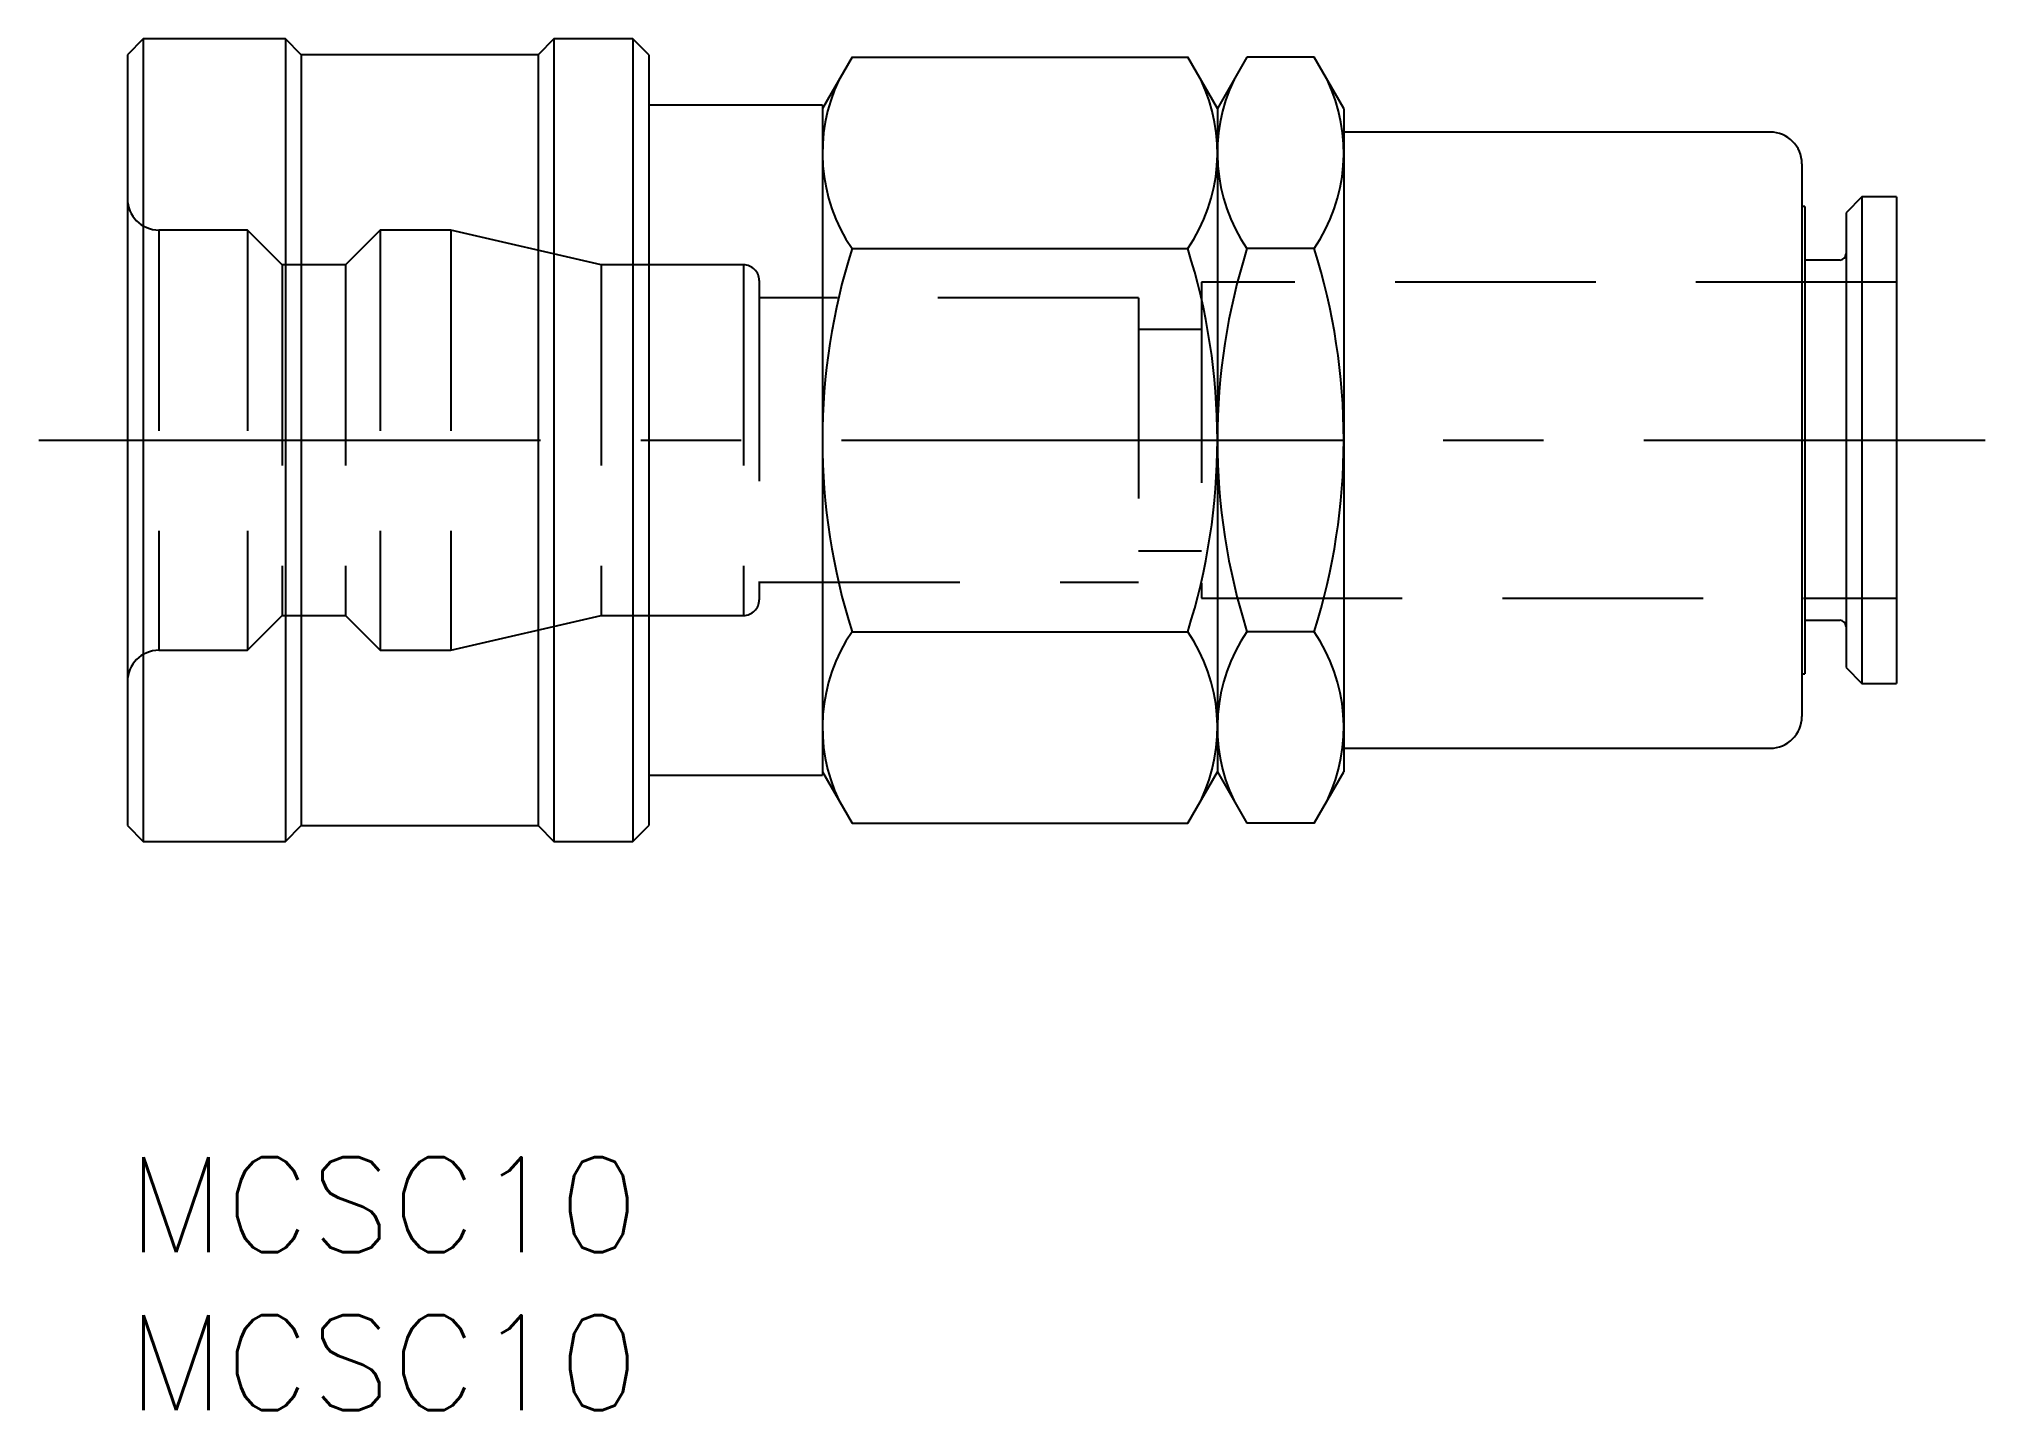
# Model space of a CAD drawing. Extents: x -2.8 to 58.8, y -8 to 35.4.
import ezdxf

# ---------------------------------------------------------------- set-up
doc = ezdxf.new("R2010")
doc.units = 0
doc.header["$LTSCALE"] = 0.5
doc.linetypes.add('CENTER', pattern=[50.8, 31.75, -6.35, 6.35, -6.35])
doc.linetypes.add('DASHED', pattern=[19.05, 12.7, -6.35])
for name, color, linetype in [('MSM_CENTER', 1, 'CENTER'), ('MSM_CONTINUOUS', 7, 'CONTINUOUS'), ('MSM_DASHED', 4, 'DASHED'), ('MSM_PART_NUMBER', 7, 'CONTINUOUS')]:
    doc.layers.add(name, color=color, linetype=linetype)
doc.styles.get("Standard").update_dxf_attribs({"font": 'txt.shx', "height": 3, "bigfont": 'bigfont.shx'})

msp = doc.modelspace()

# ---------------------------------------------------------------- linework, layer by layer
at = {"layer": 'MSM_CENTER'}
msp.add_line((-2.8, 22.7), (58.8, 22.7), dxfattribs=at)
at = {"layer": 'MSM_CONTINUOUS'}
for p, q in [((0.5, 35.4), (0, 34.9)), ((5, 35.4), (0.5, 35.4)), ((0.5, 35.4), (0.5, 10)), ((5.5, 34.9), (5, 35.4)), ((5, 35.4), (5, 10)), ((13.5, 35.4), (13, 34.9)), ((16, 35.4), (13.5, 35.4)), ((13.5, 35.4), (13.5, 10)), ((16.5, 34.9), (16, 35.4)), ((16, 35.4), (16, 10)), ((0, 34.9), (0, 10.5)), ((13, 34.9), (5.5, 34.9)), ((5.5, 34.9), (5.5, 10.5)), ((13, 34.9), (13, 10.5)), ((16.5, 34.9), (16.5, 10.5)), ((22.938, 34.824), (22, 33.2)), ((22.938, 34.824), (33.562, 34.824)), ((34.5, 33.2), (33.562, 34.824)), ((35.438, 34.824), (34.5, 33.2)), ((37.562, 34.824), (35.438, 34.824)), ((38.5, 33.2), (37.562, 34.824)), ((22, 33.3), (16.5, 33.3)), ((22, 33.3), (22, 12.1)), ((34.5, 33.2), (34.5, 12.2)), ((38.5, 33.2), (38.5, 12.2)), ((52, 32.45), (38.5, 32.45)), ((53, 31.45), (53, 13.95)), ((54.9, 30.4), (54.4, 29.9)), ((56, 30.4), (54.9, 30.4)), ((54.9, 30.4), (54.9, 15)), ((56, 30.4), (56, 15)), ((53.1, 30.1), (53, 30.1)), ((53.1, 30.1), (53.1, 15.3)), ((54.4, 29.9), (54.4, 15.5)), ((22.938, 28.762), (33.562, 28.762)), ((37.562, 28.762), (35.438, 28.762)), ((54.2, 28.4), (53.1, 28.4)), ((22.938, 16.638), (33.562, 16.638)), ((37.562, 16.638), (35.438, 16.638)), ((53.1, 17), (54.2, 17)), ((54.4, 15.5), (54.9, 15)), ((53, 15.3), (53.1, 15.3)), ((54.9, 15), (56, 15)), ((38.5, 12.95), (52, 12.95)), ((16.5, 12.1), (22, 12.1)), ((22, 12.2), (22.938, 10.576)), ((33.562, 10.576), (34.5, 12.2)), ((34.5, 12.2), (35.438, 10.576)), ((37.562, 10.576), (38.5, 12.2)), ((0, 10.5), (0.5, 10)), ((5, 10), (5.5, 10.5)), ((5.5, 10.5), (13, 10.5)), ((13, 10.5), (13.5, 10)), ((16, 10), (16.5, 10.5)), ((22.938, 10.576), (33.562, 10.576)), ((37.562, 10.576), (35.438, 10.576)), ((0.5, 10), (5, 10)), ((13.5, 10), (16, 10))]:
    msp.add_line(p, q, dxfattribs=at)
for centre, radius, start, end in [((27.367, 31.793), 5.367, 154.38425, 214.38425), ((29.133, 31.793), 5.367, 325.61575, 25.61575), ((39.867, 31.793), 5.367, 154.38425, 214.38425), ((33.133, 31.793), 5.367, 325.61575, 25.61575), ((52, 31.45), 1, 0, 90), ((42.062, 22.7), 20.062, 162.41205, 197.58795), ((14.438, 22.7), 20.062, 342.41205, 17.58795), ((54.562, 22.7), 20.062, 162.41205, 197.58795), ((18.438, 22.7), 20.062, 342.41205, 17.58795), ((54.2, 28.6), 0.2, 270, 0), ((27.367, 13.607), 5.367, 145.61575, 205.61575), ((29.133, 13.607), 5.367, 334.38425, 34.38425), ((39.867, 13.607), 5.367, 145.61575, 205.61575), ((33.133, 13.607), 5.367, 334.38425, 34.38425), ((54.2, 16.8), 0.2, 0, 90), ((52, 13.95), 1, 270, 0)]:
    msp.add_arc(centre, radius, start, end, dxfattribs=at)
at = {"layer": 'MSM_DASHED'}
for p, q in [((3.8, 29.35), (1, 29.35)), ((1, 29.35), (1, 16.05)), ((4.9, 28.25), (3.8, 29.35)), ((3.8, 29.35), (3.8, 16.05)), ((8, 29.35), (6.9, 28.25)), ((10.235, 29.35), (8, 29.35)), ((8, 29.35), (8, 16.05)), ((10.235, 29.35), (10.235, 16.05)), ((15, 28.25), (10.235, 29.35)), ((6.9, 28.25), (4.9, 28.25)), ((4.9, 28.25), (4.9, 17.15)), ((6.9, 28.25), (6.9, 17.15)), ((19.5, 28.25), (15, 28.25)), ((15, 28.25), (15, 17.15)), ((19.5, 28.25), (19.5, 17.15)), ((20, 27.75), (20, 17.65)), ((32, 27.2), (20, 27.2)), ((32, 27.2), (32, 18.2)), ((34, 27.7), (34, 17.7)), ((56, 27.7), (34, 27.7)), ((34, 26.2), (32, 26.2)), ((32, 19.2), (34, 19.2)), ((20, 18.2), (32, 18.2)), ((34, 17.7), (56, 17.7)), ((3.8, 16.05), (4.9, 17.15)), ((4.9, 17.15), (6.9, 17.15)), ((6.9, 17.15), (8, 16.05)), ((10.235, 16.05), (15, 17.15)), ((15, 17.15), (19.5, 17.15)), ((1, 16.05), (3.8, 16.05)), ((8, 16.05), (10.235, 16.05))]:
    msp.add_line(p, q, dxfattribs=at)
for centre, radius, start, end in [((1, 30.35), 1, 180, 270), ((19.5, 27.75), 0.5, 0, 90), ((19.5, 17.65), 0.5, 270, 0), ((1, 15.05), 1, 90, 180)]:
    msp.add_arc(centre, radius, start, end, dxfattribs=at)

# ---------------------------------------------------------------- texts
at = {"layer": 'MSM_PART_NUMBER'}
for p in [(0, -3), (0, -8)]:
    msp.add_text('MCSC10', height=3, dxfattribs=at).set_placement(p)

doc.saveas('drawing.dxf')
